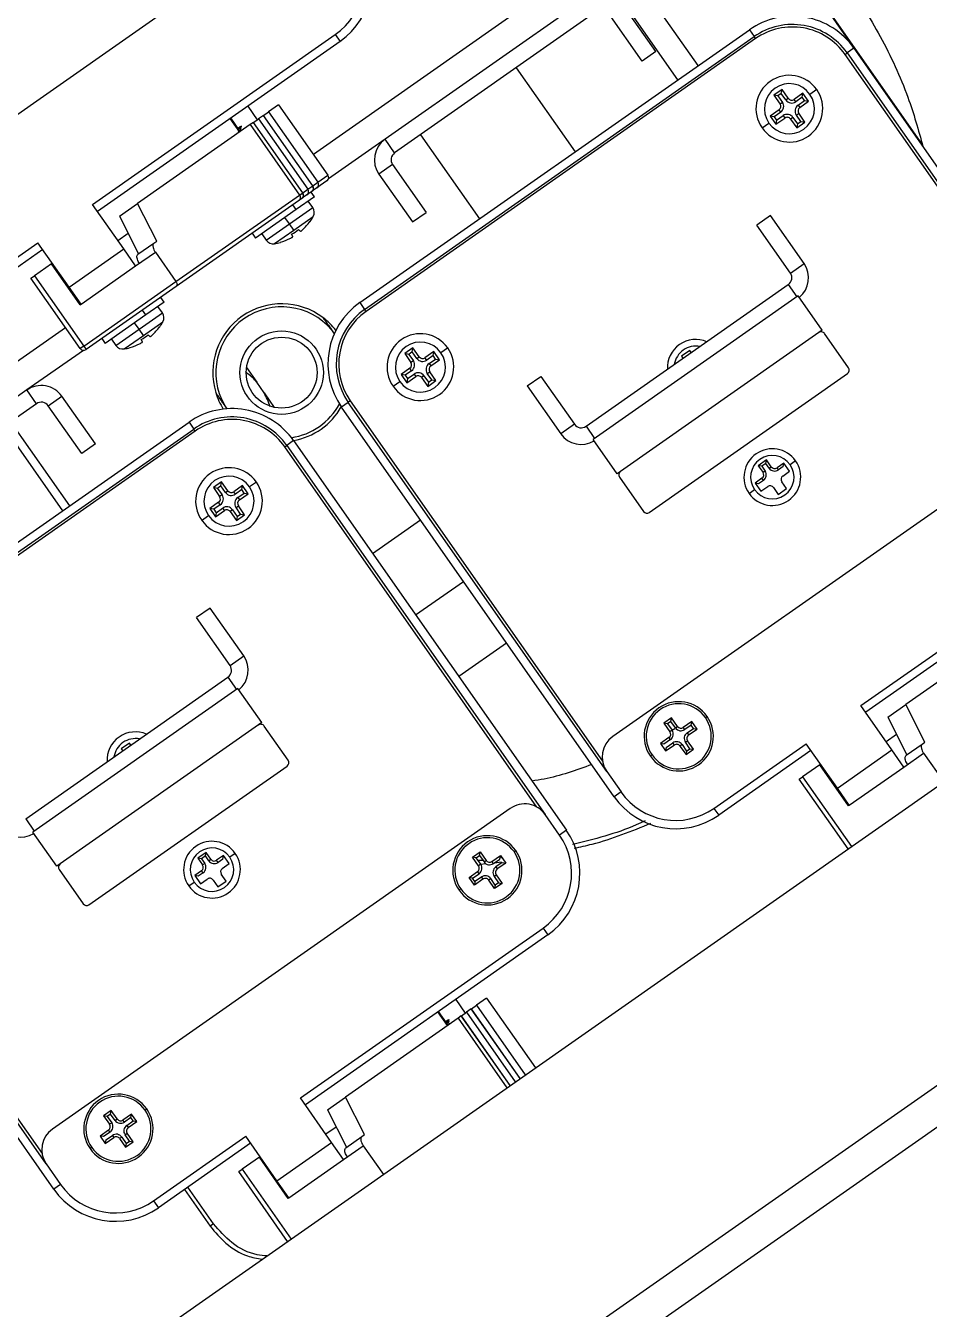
# Model space of a CAD drawing. Header units: millimetres. Extents: x 152904052 to 153933663, y 538271515 to 539240469.
# Drawn here: x 153453192.5 to 153453300.8, y 538569957.8 to 538570111.6 of the extents above; entities that cross this region are included whole.
import ezdxf

# ---------------------------------------------------------------- set-up
doc = ezdxf.new("R2010")
doc.units = ezdxf.units.MM
doc.layers.add('POWR', color=5, linetype='Continuous')

msp = doc.modelspace()

# ---------------------------------------------------------------- linework, layer by layer
at = {"layer": 'POWR', "color": 7}
for p, q in [((153453279.32, 538570132.83), (153453226.95, 538570096.16)), ((153453299.93, 538570097.38), (153453278.47, 538570128.03)), ((153453278.39, 538570127.97), (153453291.75, 538570108.88)), ((153453225.64, 538570124.85), (153453170.75, 538570086.42)), ((153453273.07, 538570106.79), (153453264.87, 538570118.51)), ((153453262.41, 538570116.78), (153453270.62, 538570105.07)), ((153453259.79, 538570114.95), (153453235.55, 538570097.97)), ((153453267.99, 538570108.48), (153453263.97, 538570114.21)), ((153453260.94, 538570113.31), (153453236.69, 538570096.33)), ((153453266.35, 538570107.33), (153453262.33, 538570113.07)), ((153453232.53, 538570078.4), (153453279.22, 538570111.09)), ((153453279.22, 538570111.09), (153453279.79, 538570110.27)), ((153453200.49, 538570090.15), (153453229.57, 538570110.51)), ((153453230.15, 538570109.69), (153453201.07, 538570089.33)), ((153453229.57, 538570110.51), (153453230.15, 538570109.69)), ((153453233.1, 538570077.58), (153453279.79, 538570110.27)), ((153453279.96, 538570110.03), (153453233.27, 538570077.33)), ((153453279.96, 538570110.03), (153453279.79, 538570110.27)), ((153453267.99, 538570108.48), (153453266.35, 538570107.33)), ((153453290.69, 538570108.14), (153453290.93, 538570108.31)), ((153453320.91, 538570064.97), (153453290.69, 538570108.14)), ((153453291.75, 538570108.88), (153453290.93, 538570108.31)), ((153453290.93, 538570108.31), (153453321.91, 538570064.08)), ((153453291.75, 538570108.88), (153453324.45, 538570062.19)), ((153453251.27, 538570106.54), (153453258.33, 538570096.47)), ((153453283.13, 538570103.94), (153453282.14, 538570103.25)), ((153453283.04, 538570103.45), (153453282.63, 538570103.17)), ((153453283.04, 538570103.45), (153453283.13, 538570103.94)), ((153453283.58, 538570102.68), (153453283.04, 538570103.45)), ((153453283.87, 538570102.88), (153453283.13, 538570103.94)), ((153453285.63, 538570103.5), (153453284.57, 538570102.75)), ((153453285.55, 538570103.01), (153453285.63, 538570103.5)), ((153453286.32, 538570102.52), (153453285.63, 538570103.5)), ((153453287.29, 538570103.93), (153453286.47, 538570103.35)), ((153453219.09, 538570101.95), (153453220.23, 538570100.31)), ((153453222.79, 538570102.1), (153453221.59, 538570101.26)), ((153453222.79, 538570102.1), (153453228.7, 538570093.66)), ((153453282.14, 538570103.25), (153453282.89, 538570102.19)), ((153453282.63, 538570103.17), (153453282.14, 538570103.25)), ((153453282.63, 538570103.17), (153453283.18, 538570102.39)), ((153453283.18, 538570102.39), (153453282.89, 538570102.19)), ((153453283.58, 538570102.68), (153453283.87, 538570102.88)), ((153453284.77, 538570102.47), (153453284.57, 538570102.75)), ((153453285.55, 538570103.01), (153453284.77, 538570102.47)), ((153453285.05, 538570102.06), (153453285.83, 538570102.6)), ((153453285.05, 538570102.06), (153453285.26, 538570101.77)), ((153453285.26, 538570101.77), (153453286.32, 538570102.52)), ((153453285.83, 538570102.6), (153453285.55, 538570103.01)), ((153453285.83, 538570102.6), (153453286.32, 538570102.52)), ((153453218.12, 538570098.83), (153453216.97, 538570100.47)), ((153453218.19, 538570098.88), (153453217.04, 538570100.52)), ((153453219.77, 538570099.99), (153453220.39, 538570100.42)), ((153453220.96, 538570100.82), (153453220.39, 538570100.42)), ((153453220.39, 538570100.42), (153453226.3, 538570091.99)), ((153453220.96, 538570100.82), (153453220.97, 538570100.83)), ((153453226.87, 538570092.39), (153453220.96, 538570100.82)), ((153453220.97, 538570100.83), (153453221.59, 538570101.26)), ((153453226.87, 538570092.39), (153453220.97, 538570100.83)), ((153453221.59, 538570101.26), (153453227.5, 538570092.83)), ((153453282.77, 538570101.49), (153453281.7, 538570100.75)), ((153453281.7, 538570100.75), (153453282.39, 538570099.76)), ((153453282.19, 538570100.66), (153453281.7, 538570100.75)), ((153453282.97, 538570101.2), (153453282.19, 538570100.66)), ((153453282.19, 538570100.66), (153453282.48, 538570100.25)), ((153453282.39, 538570099.76), (153453283.45, 538570100.51)), ((153453282.48, 538570100.25), (153453283.25, 538570100.8)), ((153453282.97, 538570101.2), (153453282.77, 538570101.49)), ((153453283.25, 538570100.8), (153453283.45, 538570100.51)), ((153453284.44, 538570100.59), (153453284.15, 538570100.39)), ((153453284.15, 538570100.39), (153453284.9, 538570099.32)), ((153453284.44, 538570100.59), (153453284.98, 538570099.81)), ((153453284.85, 538570100.87), (153453285.13, 538570101.08)), ((153453285.39, 538570100.1), (153453284.85, 538570100.87)), ((153453285.88, 538570100.01), (153453285.13, 538570101.08)), ((153453219.38, 538570099.72), (153453205.88, 538570090.26)), ((153453218.14, 538570099.46), (153453217.92, 538570099.26)), ((153453217.98, 538570099.34), (153453218.14, 538570099.46)), ((153453218.43, 538570099.05), (153453218.24, 538570099.05)), ((153453219.76, 538570099.98), (153453219.38, 538570099.72)), ((153453219.38, 538570099.72), (153453225.29, 538570091.28)), ((153453219.76, 538570099.98), (153453219.77, 538570099.99)), ((153453225.67, 538570091.55), (153453219.76, 538570099.98)), ((153453225.67, 538570091.55), (153453219.77, 538570099.99)), ((153453280.73, 538570099.34), (153453281.55, 538570099.91)), ((153453282.48, 538570100.25), (153453282.39, 538570099.76)), ((153453284.9, 538570099.32), (153453285.88, 538570100.01)), ((153453284.98, 538570099.81), (153453284.9, 538570099.32)), ((153453284.98, 538570099.81), (153453285.39, 538570100.1)), ((153453285.39, 538570100.1), (153453285.88, 538570100.01)), ((153453235.55, 538570097.97), (153453228.75, 538570093.21)), ((153453236.69, 538570096.33), (153453235.55, 538570097.97)), ((153453239.81, 538570098.51), (153453246.86, 538570088.44)), ((153453236.45, 538570094.94), (153453234.81, 538570093.79)), ((153453236.45, 538570094.94), (153453240.46, 538570089.21)), ((153453226.87, 538570092.39), (153453227.5, 538570092.83)), ((153453228.57, 538570092.97), (153453227.38, 538570092.13)), ((153453227.5, 538570092.83), (153453228.7, 538570093.66)), ((153453234.81, 538570093.79), (153453238.82, 538570088.06)), ((153453210.48, 538570080.91), (153453225.29, 538570091.28)), ((153453225.29, 538570091.28), (153453225.67, 538570091.55)), ((153453225.67, 538570091.55), (153453226.3, 538570091.99)), ((153453225.67, 538570091.55), (153453225.67, 538570091.55)), ((153453226.18, 538570091.29), (153453225.77, 538570091.01)), ((153453226.75, 538570091.69), (153453226.18, 538570091.29)), ((153453226.3, 538570091.99), (153453226.87, 538570092.39)), ((153453227.08, 538570091.06), (153453226.67, 538570091.64)), ((153453226.94, 538570091.83), (153453226.75, 538570091.69)), ((153453226.87, 538570092.39), (153453226.87, 538570092.39)), ((153453226.97, 538570091.85), (153453226.93, 538570091.91)), ((153453226.97, 538570091.85), (153453226.94, 538570091.83)), ((153453227.38, 538570092.13), (153453226.97, 538570091.85)), ((153453204.22, 538570084.83), (153453200.49, 538570090.15)), ((153453203.71, 538570088.74), (153453205.88, 538570090.26)), ((153453208.17, 538570085.76), (153453205.88, 538570090.26)), ((153453225.17, 538570090.59), (153453210.52, 538570080.33)), ((153453224.1, 538570087.82), (153453226.88, 538570089.77)), ((153453224.88, 538570089.53), (153453224.48, 538570090.1)), ((153453227.08, 538570091.06), (153453224.88, 538570089.53)), ((153453225.55, 538570090.85), (153453225.17, 538570090.59)), ((153453225.74, 538570090.99), (153453225.55, 538570090.85)), ((153453225.77, 538570091.01), (153453225.73, 538570091.07)), ((153453225.77, 538570091.01), (153453225.74, 538570090.99)), ((153453226.88, 538570089.77), (153453226.34, 538570090.55)), ((153453203.71, 538570088.74), (153453206, 538570084.24)), ((153453224.88, 538570089.53), (153453220.03, 538570086.13)), ((153453224.1, 538570087.82), (153453223.55, 538570088.6)), ((153453224.61, 538570087.08), (153453226.94, 538570088.71)), ((153453226.54, 538570088.11), (153453226.55, 538570088.1)), ((153453238.82, 538570088.06), (153453240.46, 538570089.21)), ((153453281.75, 538570088.82), (153453280.11, 538570087.67)), ((153453285.77, 538570083.08), (153453281.75, 538570088.82)), ((153453204.77, 538570086.67), (153453203.53, 538570085.81)), ((153453219.63, 538570086.7), (153453220.03, 538570086.13)), ((153453220.77, 538570086.65), (153453221.31, 538570085.87)), ((153453221.31, 538570085.87), (153453224.1, 538570087.82)), ((153453222.29, 538570085.46), (153453224.61, 538570087.08)), ((153453224.61, 538570087.08), (153453224.1, 538570087.82)), ((153453224.5, 538570086.3), (153453224.34, 538570086.58)), ((153453225.18, 538570087.17), (153453225.39, 538570086.93)), ((153453284.13, 538570081.94), (153453280.11, 538570087.67)), ((153453182.88, 538570077.82), (153453193.94, 538570085.56)), ((153453197.67, 538570080.24), (153453193.94, 538570085.56)), ((153453205.92, 538570084.19), (153453207.83, 538570085.53)), ((153453207.83, 538570085.53), (153453208.17, 538570085.76)), ((153453223, 538570085.61), (153453222.99, 538570085.63)), ((153453194.51, 538570084.74), (153453183.45, 538570077)), ((153453197.67, 538570080.24), (153453204.22, 538570084.83)), ((153453205.65, 538570082.78), (153453204.22, 538570084.83)), ((153453205.65, 538570082.78), (153453208.01, 538570084.43)), ((153453208.01, 538570084.43), (153453210.48, 538570080.91)), ((153453195.56, 538570083.04), (153453193.51, 538570081.6)), ((153453195.56, 538570083.04), (153453195.66, 538570083.11)), ((153453199, 538570078.12), (153453195.56, 538570083.04)), ((153453199.1, 538570078.19), (153453205.65, 538570082.78)), ((153453284.13, 538570081.94), (153453285.77, 538570083.08)), ((153453193.1, 538570081.32), (153453193.51, 538570081.6)), ((153453199.01, 538570072.88), (153453193.1, 538570081.32)), ((153453193.51, 538570081.6), (153453199.42, 538570073.17)), ((153453199.42, 538570073.17), (153453210.48, 538570080.91)), ((153453210.52, 538570080.33), (153453199.71, 538570072.76)), ((153453259.64, 538570063.57), (153453283.88, 538570080.55)), ((153453283.88, 538570080.55), (153453284.92, 538570079.07)), ((153453199.1, 538570078.19), (153453197.67, 538570080.24)), ((153453209.05, 538570078.45), (153453208.65, 538570079.02)), ((153453285.08, 538570079.19), (153453260.5, 538570061.98)), ((153453287.95, 538570075.09), (153453285.08, 538570079.19)), ((153453198.77, 538570078.45), (153453198.83, 538570078.58)), ((153453198.83, 538570078.37), (153453198.93, 538570078.44)), ((153453199, 538570078.12), (153453199.1, 538570078.19)), ((153453206.86, 538570076.91), (153453206.46, 538570077.48)), ((153453209.05, 538570078.45), (153453206.86, 538570076.91)), ((153453208.86, 538570077.15), (153453208.32, 538570077.93)), ((153453232.53, 538570078.4), (153453233.1, 538570077.58)), ((153453233.27, 538570077.33), (153453233.1, 538570077.58)), ((153453206.86, 538570076.91), (153453202.01, 538570073.51)), ((153453206.08, 538570075.2), (153453205.53, 538570075.98)), ((153453206.08, 538570075.2), (153453208.86, 538570077.15)), ((153453206.59, 538570074.47), (153453208.92, 538570076.09)), ((153453197.26, 538570075.38), (153453159.78, 538570049.13)), ((153453203.29, 538570073.25), (153453206.08, 538570075.2)), ((153453204.27, 538570072.84), (153453206.59, 538570074.47)), ((153453206.59, 538570074.47), (153453206.08, 538570075.2)), ((153453207.16, 538570074.55), (153453207.37, 538570074.31)), ((153453208.51, 538570075.5), (153453208.53, 538570075.48)), ((153453229.13, 538570075.13), (153453229.45, 538570074.66)), ((153453287.95, 538570075.09), (153453263.37, 538570057.88)), ((153453291.1, 538570070.58), (153453288.23, 538570074.68)), ((153453199.41, 538570072.67), (153453192.62, 538570067.92)), ((153453199.42, 538570073.17), (153453199.01, 538570072.88)), ((153453199.42, 538570073.17), (153453199.71, 538570072.76)), ((153453201.61, 538570074.09), (153453202.01, 538570073.51)), ((153453202.75, 538570074.03), (153453203.29, 538570073.25)), ((153453204.98, 538570072.99), (153453204.97, 538570073.01)), ((153453206.48, 538570073.68), (153453206.32, 538570073.96)), ((153453238.89, 538570072.97), (153453237.91, 538570072.28)), ((153453238.81, 538570072.48), (153453238.89, 538570072.97)), ((153453239.64, 538570071.9), (153453238.89, 538570072.97)), ((153453243.05, 538570072.95), (153453242.23, 538570072.38)), ((153453272.08, 538570072.65), (153453271.1, 538570071.96)), ((153453272.25, 538570072.4), (153453272.08, 538570072.65)), ((153453237.91, 538570072.28), (153453238.65, 538570071.22)), ((153453238.4, 538570072.19), (153453237.91, 538570072.28)), ((153453238.81, 538570072.48), (153453238.4, 538570072.19)), ((153453238.4, 538570072.19), (153453238.94, 538570071.42)), ((153453238.94, 538570071.42), (153453238.65, 538570071.22)), ((153453239.35, 538570071.7), (153453238.81, 538570072.48)), ((153453239.35, 538570071.7), (153453239.64, 538570071.9)), ((153453241.4, 538570072.53), (153453240.33, 538570071.78)), ((153453240.54, 538570071.49), (153453240.33, 538570071.78)), ((153453241.31, 538570072.04), (153453240.54, 538570071.49)), ((153453240.82, 538570071.09), (153453241.6, 538570071.63)), ((153453240.82, 538570071.09), (153453241.02, 538570070.8)), ((153453241.02, 538570070.8), (153453242.09, 538570071.54)), ((153453241.31, 538570072.04), (153453241.4, 538570072.53)), ((153453241.6, 538570071.63), (153453241.31, 538570072.04)), ((153453242.09, 538570071.54), (153453241.4, 538570072.53)), ((153453241.6, 538570071.63), (153453242.09, 538570071.54)), ((153453271.1, 538570071.96), (153453271.27, 538570071.71)), ((153453218.94, 538570070.6), (153453220.17, 538570068.85)), ((153453238.53, 538570070.52), (153453237.47, 538570069.77)), ((153453237.47, 538570069.77), (153453238.16, 538570068.79)), ((153453237.96, 538570069.69), (153453237.47, 538570069.77)), ((153453238.73, 538570070.23), (153453237.96, 538570069.69)), ((153453237.96, 538570069.69), (153453238.24, 538570069.28)), ((153453238.24, 538570069.28), (153453239.02, 538570069.82)), ((153453238.73, 538570070.23), (153453238.53, 538570070.52)), ((153453239.02, 538570069.82), (153453239.22, 538570069.54)), ((153453240.2, 538570069.62), (153453239.92, 538570069.41)), ((153453240.2, 538570069.62), (153453240.75, 538570068.84)), ((153453240.61, 538570069.9), (153453240.9, 538570070.1)), ((153453241.16, 538570069.12), (153453240.61, 538570069.9)), ((153453241.64, 538570069.04), (153453240.9, 538570070.1)), ((153453252.59, 538570068.4), (153453254.23, 538570069.55)), ((153453254.23, 538570069.55), (153453258.24, 538570063.81)), ((153453267.22, 538570053.25), (153453290.98, 538570069.89)), ((153453221.05, 538570067.59), (153453220.17, 538570068.85)), ((153453236.5, 538570068.36), (153453237.32, 538570068.94)), ((153453238.16, 538570068.79), (153453239.22, 538570069.54)), ((153453238.24, 538570069.28), (153453238.16, 538570068.79)), ((153453239.92, 538570069.41), (153453240.66, 538570068.35)), ((153453240.66, 538570068.35), (153453241.64, 538570069.04)), ((153453240.75, 538570068.84), (153453240.66, 538570068.35)), ((153453240.75, 538570068.84), (153453241.16, 538570069.12)), ((153453241.16, 538570069.12), (153453241.64, 538570069.04)), ((153453252.59, 538570068.4), (153453256.6, 538570062.67)), ((153453192.62, 538570067.92), (153453168.38, 538570050.94)), ((153453193.77, 538570066.28), (153453192.62, 538570067.92)), ((153453195.16, 538570066.03), (153453196.8, 538570067.18)), ((153453200.82, 538570061.45), (153453196.8, 538570067.18)), ((153453221.05, 538570067.59), (153453222.27, 538570065.84)), ((153453231.38, 538570066.61), (153453231.13, 538570066.44)), ((153453231.38, 538570066.61), (153453261.6, 538570023.45)), ((153453193.77, 538570066.28), (153453169.52, 538570049.3)), ((153453199.18, 538570060.3), (153453195.16, 538570066.03)), ((153453216.61, 538570065.67), (153453216.29, 538570066.13)), ((153453231.13, 538570066.44), (153453230.32, 538570065.87)), ((153453263.01, 538570019.17), (153453230.32, 538570065.87)), ((153453262.11, 538570022.2), (153453231.13, 538570066.44)), ((153453165.36, 538570031.37), (153453212.05, 538570064.06)), ((153453189.84, 538570063.52), (153453196.89, 538570053.45)), ((153453190.66, 538570064.1), (153453197.71, 538570054.02)), ((153453212.05, 538570064.06), (153453212.62, 538570063.24)), ((153453258.24, 538570063.81), (153453256.6, 538570062.67)), ((153453259.64, 538570063.57), (153453260.67, 538570062.09)), ((153453317.73, 538570064.81), (153453262.84, 538570026.38)), ((153453165.93, 538570030.55), (153453212.62, 538570063.24)), ((153453212.79, 538570063), (153453166.1, 538570030.3)), ((153453212.79, 538570063), (153453212.62, 538570063.24)), ((153453224.58, 538570061.85), (153453223.76, 538570061.28)), ((153453224.58, 538570061.85), (153453257.28, 538570015.16)), ((153453263.37, 538570057.88), (153453260.5, 538570061.98)), ((153453200.82, 538570061.45), (153453199.18, 538570060.3)), ((153453223.52, 538570061.1), (153453223.76, 538570061.28)), ((153453253.74, 538570017.94), (153453223.52, 538570061.1)), ((153453223.76, 538570061.28), (153453254.74, 538570017.04)), ((153453047.65, 538569842.5), (153453357.08, 538570059.17)), ((153453281.26, 538570059.54), (153453280.27, 538570058.85)), ((153453280.27, 538570058.85), (153453280.85, 538570058.03)), ((153453280.7, 538570058.78), (153453280.27, 538570058.85)), ((153453281.18, 538570059.11), (153453280.7, 538570058.78)), ((153453280.7, 538570058.78), (153453281.1, 538570058.21)), ((153453281.18, 538570059.11), (153453281.26, 538570059.54)), ((153453281.58, 538570058.54), (153453281.18, 538570059.11)), ((153453281.83, 538570058.72), (153453281.26, 538570059.54)), ((153453283.35, 538570059.17), (153453282.53, 538570058.6)), ((153453283.27, 538570058.74), (153453283.35, 538570059.17)), ((153453284.03, 538570058.19), (153453283.35, 538570059.17)), ((153453284.75, 538570059.43), (153453284.1, 538570058.97)), ((153453263.66, 538570057.47), (153453266.53, 538570053.38)), ((153453280.72, 538570057.34), (153453279.9, 538570056.76)), ((153453280.9, 538570057.08), (153453280.72, 538570057.34)), ((153453281.1, 538570058.21), (153453280.85, 538570058.03)), ((153453281.58, 538570058.54), (153453281.83, 538570058.72)), ((153453282.7, 538570058.35), (153453282.53, 538570058.6)), ((153453283.27, 538570058.74), (153453282.7, 538570058.35)), ((153453283.21, 538570057.61), (153453284.03, 538570058.19)), ((153453215.96, 538570056.91), (153453214.97, 538570056.22)), ((153453214.97, 538570056.22), (153453215.72, 538570055.16)), ((153453215.46, 538570056.13), (153453214.97, 538570056.22)), ((153453215.87, 538570056.42), (153453215.46, 538570056.13)), ((153453215.46, 538570056.13), (153453216.01, 538570055.36)), ((153453215.87, 538570056.42), (153453215.96, 538570056.91)), ((153453216.41, 538570055.64), (153453215.87, 538570056.42)), ((153453216.7, 538570055.84), (153453215.96, 538570056.91)), ((153453216.41, 538570055.64), (153453216.7, 538570055.84)), ((153453218.46, 538570056.47), (153453217.4, 538570055.72)), ((153453217.6, 538570055.43), (153453217.4, 538570055.72)), ((153453218.38, 538570055.98), (153453217.6, 538570055.43)), ((153453218.38, 538570055.98), (153453218.46, 538570056.47)), ((153453218.66, 538570055.57), (153453218.38, 538570055.98)), ((153453219.15, 538570055.48), (153453218.46, 538570056.47)), ((153453220.12, 538570056.89), (153453219.3, 538570056.32)), ((153453279.18, 538570055.53), (153453279.84, 538570055.98)), ((153453279.9, 538570056.76), (153453280.59, 538570055.78)), ((153453280.33, 538570056.69), (153453279.9, 538570056.76)), ((153453280.9, 538570057.08), (153453280.33, 538570056.69)), ((153453280.59, 538570055.78), (153453281.41, 538570056.35)), ((153453282.11, 538570056.23), (153453282.68, 538570055.41)), ((153453282.68, 538570055.41), (153453283.67, 538570056.1)), ((153453283.67, 538570056.1), (153453283.09, 538570056.92)), ((153453215.6, 538570054.46), (153453214.53, 538570053.71)), ((153453215.8, 538570054.17), (153453215.02, 538570053.63)), ((153453215.8, 538570054.17), (153453215.6, 538570054.46)), ((153453216.01, 538570055.36), (153453215.72, 538570055.16)), ((153453217.88, 538570055.03), (153453218.66, 538570055.57)), ((153453217.88, 538570055.03), (153453218.09, 538570054.74)), ((153453218.09, 538570054.74), (153453219.15, 538570055.48)), ((153453218.66, 538570055.57), (153453219.15, 538570055.48)), ((153453213.56, 538570052.3), (153453214.38, 538570052.88)), ((153453214.53, 538570053.71), (153453215.22, 538570052.73)), ((153453215.02, 538570053.63), (153453214.53, 538570053.71)), ((153453215.02, 538570053.63), (153453215.31, 538570053.22)), ((153453215.22, 538570052.73), (153453216.28, 538570053.48)), ((153453215.31, 538570053.22), (153453215.22, 538570052.73)), ((153453215.31, 538570053.22), (153453216.08, 538570053.76)), ((153453216.08, 538570053.76), (153453216.28, 538570053.48)), ((153453217.27, 538570053.56), (153453216.98, 538570053.35)), ((153453216.98, 538570053.35), (153453217.73, 538570052.29)), ((153453217.27, 538570053.56), (153453217.81, 538570052.78)), ((153453217.68, 538570053.84), (153453217.96, 538570054.04)), ((153453218.22, 538570053.06), (153453217.68, 538570053.84)), ((153453217.73, 538570052.29), (153453218.71, 538570052.98)), ((153453217.81, 538570052.78), (153453217.73, 538570052.29)), ((153453217.81, 538570052.78), (153453218.22, 538570053.06)), ((153453218.71, 538570052.98), (153453217.96, 538570054.04)), ((153453218.22, 538570053.06), (153453218.71, 538570052.98)), ((153451610.15, 538568795.17), (153453405.73, 538570052.45)), ((153453234.05, 538570048.33), (153453239.78, 538570052.35)), ((153453292.58, 538570030.11), (153453321.66, 538570050.48)), ((153453322.24, 538570049.66), (153453293.16, 538570029.3)), ((153453239.21, 538570040.96), (153453244.94, 538570044.98)), ((153453214.58, 538570041.79), (153453212.94, 538570040.64)), ((153453216.96, 538570034.9), (153453212.94, 538570040.64)), ((153453218.6, 538570036.05), (153453214.58, 538570041.79)), ((153453311.47, 538570039.68), (153453297.97, 538570030.23)), ((153453250.1, 538570037.6), (153453244.37, 538570033.59)), ((153453216.96, 538570034.9), (153453218.6, 538570036.05)), ((153452528.12, 538569442.95), (153453373.89, 538570035.16)), ((153453192.47, 538570016.53), (153453216.71, 538570033.51)), ((153453216.71, 538570033.51), (153453217.74, 538570032.04)), ((153453217.91, 538570032.15), (153453193.33, 538570014.94)), ((153453220.78, 538570028.06), (153453217.91, 538570032.15)), ((153453296.31, 538570024.79), (153453292.58, 538570030.11)), ((153453295.8, 538570028.71), (153453297.97, 538570030.23)), ((153453300.26, 538570025.73), (153453297.97, 538570030.23)), ((153453220.78, 538570028.06), (153453196.2, 538570010.85)), ((153453269.88, 538570028.62), (153453268.98, 538570027.99)), ((153453269.81, 538570028.2), (153453269.41, 538570027.92)), ((153453269.81, 538570028.2), (153453269.88, 538570028.62)), ((153453270.35, 538570027.42), (153453269.81, 538570028.2)), ((153453270.6, 538570027.6), (153453269.88, 538570028.62)), ((153453272.32, 538570028.19), (153453271.29, 538570027.48)), ((153453272.24, 538570027.77), (153453272.32, 538570028.19)), ((153453272.95, 538570027.29), (153453272.32, 538570028.19)), ((153453273.94, 538570028.66), (153453274.15, 538570028.81)), ((153453295.8, 538570028.71), (153453298.09, 538570024.21)), ((153453223.93, 538570023.55), (153453221.06, 538570027.65)), ((153453268.98, 538570027.99), (153453269.7, 538570026.97)), ((153453269.41, 538570027.92), (153453268.98, 538570027.99)), ((153453269.41, 538570027.92), (153453269.95, 538570027.15)), ((153453269.95, 538570027.15), (153453269.7, 538570026.97)), ((153453270.28, 538570027.32), (153453269.88, 538570027.07)), ((153453270.35, 538570027.42), (153453270.6, 538570027.6)), ((153453271.47, 538570027.23), (153453271.29, 538570027.48)), ((153453272.24, 538570027.77), (153453271.47, 538570027.23)), ((153453271.75, 538570026.83), (153453272.52, 538570027.37)), ((153453271.75, 538570026.83), (153453271.93, 538570026.58)), ((153453271.93, 538570026.58), (153453272.95, 538570027.29)), ((153453272.52, 538570027.37), (153453272.24, 538570027.77)), ((153453272.52, 538570027.37), (153453272.95, 538570027.29)), ((153453296.86, 538570026.64), (153453295.62, 538570025.77)), ((153453204.91, 538570025.61), (153453203.93, 538570024.92)), ((153453205.08, 538570025.37), (153453204.91, 538570025.61)), ((153453269.57, 538570026.27), (153453268.55, 538570025.56)), ((153453268.55, 538570025.56), (153453269.18, 538570024.66)), ((153453268.98, 538570025.48), (153453268.55, 538570025.56)), ((153453269.75, 538570026.02), (153453268.98, 538570025.48)), ((153453269.18, 538570024.66), (153453270.21, 538570025.37)), ((153453269.26, 538570025.08), (153453269.18, 538570024.66)), ((153453269.26, 538570025.08), (153453270.03, 538570025.62)), ((153453269.75, 538570026.02), (153453269.57, 538570026.27)), ((153453270.03, 538570025.62), (153453270.21, 538570025.37)), ((153453271.15, 538570025.43), (153453270.9, 538570025.25)), ((153453270.9, 538570025.25), (153453271.62, 538570024.23)), ((153453271.15, 538570025.43), (153453271.69, 538570024.65)), ((153453271.55, 538570025.7), (153453271.8, 538570025.88)), ((153453272.09, 538570024.93), (153453271.55, 538570025.7)), ((153453271.69, 538570024.65), (153453272.09, 538570024.93)), ((153453272.52, 538570024.86), (153453271.8, 538570025.88)), ((153453272.09, 538570024.93), (153453272.52, 538570024.86)), ((153453274.97, 538570017.78), (153453286.03, 538570025.53)), ((153453289.76, 538570020.2), (153453286.03, 538570025.53)), ((153453298.01, 538570024.15), (153453299.92, 538570025.49)), ((153453299.92, 538570025.49), (153453300.26, 538570025.73)), ((153453203.93, 538570024.92), (153453204.1, 538570024.68)), ((153453267.56, 538570024.19), (153453267.35, 538570024.04)), ((153453271.62, 538570024.23), (153453272.52, 538570024.86)), ((153453271.69, 538570024.65), (153453271.62, 538570024.23)), ((153453286.6, 538570024.71), (153453275.54, 538570016.96)), ((153453289.76, 538570020.2), (153453296.31, 538570024.79)), ((153453297.74, 538570022.74), (153453296.31, 538570024.79)), ((153453297.74, 538570022.74), (153453300.1, 538570024.39)), ((153453300.1, 538570024.39), (153453302.51, 538570020.95)), ((153453200.05, 538570006.22), (153453223.81, 538570022.85)), ((153453262.11, 538570022.2), (153453263.83, 538570019.75)), ((153453287.65, 538570023), (153453285.6, 538570021.57)), ((153453287.65, 538570023), (153453287.75, 538570023.07)), ((153453291.09, 538570018.08), (153453287.65, 538570023)), ((153453291.19, 538570018.15), (153453297.74, 538570022.74)), ((153453285.19, 538570021.28), (153453285.6, 538570021.57)), ((153453291.04, 538570012.92), (153453285.19, 538570021.28)), ((153453285.6, 538570021.57), (153453291.45, 538570013.21)), ((153453195.84, 538569972.14), (153453163.14, 538570018.83)), ((153453194.94, 538569975.17), (153453163.96, 538570019.41)), ((153453164.21, 538570019.58), (153453194.43, 538569976.41)), ((153453263.83, 538570019.75), (153453263.01, 538570019.17)), ((153453291.19, 538570018.15), (153453289.76, 538570020.2)), ((153453250.56, 538570017.78), (153453195.67, 538569979.35)), ((153453274.97, 538570017.78), (153453275.54, 538570016.96)), ((153453290.86, 538570018.41), (153453290.92, 538570018.54)), ((153453290.92, 538570018.33), (153453291.02, 538570018.4)), ((153453291.09, 538570018.08), (153453291.19, 538570018.15)), ((153453192.47, 538570016.53), (153453193.5, 538570015.06)), ((153453256.46, 538570014.58), (153453254.74, 538570017.04)), ((153453196.2, 538570010.85), (153453193.33, 538570014.94)), ((153453257.28, 538570015.16), (153453256.46, 538570014.58)), ((153453251.01, 538570012.6), (153453251.21, 538570012.75)), ((153453214.09, 538570012.51), (153453213.1, 538570011.82)), ((153453213.1, 538570011.82), (153453213.68, 538570011)), ((153453213.53, 538570011.74), (153453213.1, 538570011.82)), ((153453214.01, 538570012.08), (153453213.53, 538570011.74)), ((153453213.53, 538570011.74), (153453213.93, 538570011.17)), ((153453213.93, 538570011.17), (153453213.68, 538570011)), ((153453214.01, 538570012.08), (153453214.09, 538570012.51)), ((153453214.41, 538570011.51), (153453214.01, 538570012.08)), ((153453214.66, 538570011.69), (153453214.09, 538570012.51)), ((153453214.41, 538570011.51), (153453214.66, 538570011.69)), ((153453216.17, 538570012.14), (153453215.36, 538570011.56)), ((153453215.53, 538570011.31), (153453215.36, 538570011.56)), ((153453216.1, 538570011.71), (153453215.53, 538570011.31)), ((153453216.04, 538570010.58), (153453216.86, 538570011.16)), ((153453216.1, 538570011.71), (153453216.17, 538570012.14)), ((153453216.86, 538570011.16), (153453216.17, 538570012.14)), ((153453217.58, 538570012.39), (153453216.93, 538570011.93)), ((153453246.04, 538570011.93), (153453246.95, 538570012.56)), ((153453246.76, 538570010.91), (153453246.04, 538570011.93)), ((153453246.47, 538570011.86), (153453246.04, 538570011.93)), ((153453246.47, 538570011.86), (153453246.87, 538570012.14)), ((153453247.01, 538570011.09), (153453246.47, 538570011.86)), ((153453247.29, 538570011.54), (153453246.71, 538570011.52)), ((153453247.01, 538570011.09), (153453246.76, 538570010.91)), ((153453246.87, 538570012.14), (153453246.95, 538570012.56)), ((153453246.87, 538570012.14), (153453247.41, 538570011.36)), ((153453246.95, 538570012.56), (153453247.66, 538570011.54)), ((153453247.01, 538570011.09), (153453247.63, 538570011.16)), ((153453247.41, 538570011.36), (153453247.66, 538570011.54)), ((153453248.36, 538570011.42), (153453249.38, 538570012.13)), ((153453248.53, 538570011.17), (153453248.36, 538570011.42)), ((153453248.53, 538570011.17), (153453249.31, 538570011.71)), ((153453248.69, 538570011.27), (153453249.45, 538570011.36)), ((153453249.59, 538570011.31), (153453248.81, 538570010.77)), ((153453250.01, 538570011.23), (153453248.99, 538570010.52)), ((153453249.31, 538570011.71), (153453249.38, 538570012.13)), ((153453249.57, 538570011.87), (153453249.33, 538570011.83)), ((153453249.38, 538570012.13), (153453250.01, 538570011.23)), ((153453249.59, 538570011.31), (153453250.01, 538570011.23)), ((153453196.49, 538570010.44), (153453199.36, 538570006.34)), ((153453213.55, 538570010.3), (153453212.73, 538570009.73)), ((153453212.73, 538570009.73), (153453213.42, 538570008.75)), ((153453213.16, 538570009.65), (153453212.73, 538570009.73)), ((153453213.73, 538570010.05), (153453213.16, 538570009.65)), ((153453213.73, 538570010.05), (153453213.55, 538570010.3)), ((153453216.49, 538570009.07), (153453215.92, 538570009.89)), ((153453245.61, 538570009.5), (153453246.64, 538570010.21)), ((153453246.04, 538570009.42), (153453246.81, 538570009.96)), ((153453247.09, 538570009.56), (153453246.32, 538570009.02)), ((153453246.81, 538570009.96), (153453246.64, 538570010.21)), ((153453247.09, 538570009.56), (153453247.27, 538570009.31)), ((153453248.62, 538570009.64), (153453248.87, 538570009.82)), ((153453248.62, 538570009.64), (153453249.16, 538570008.87)), ((153453248.81, 538570010.77), (153453248.99, 538570010.52)), ((153453248.87, 538570009.82), (153453249.58, 538570008.8)), ((153453212.01, 538570008.49), (153453212.67, 538570008.95)), ((153453213.42, 538570008.75), (153453214.24, 538570009.32)), ((153453214.94, 538570009.2), (153453215.51, 538570008.38)), ((153453215.51, 538570008.38), (153453216.49, 538570009.07)), ((153453244.62, 538570008.13), (153453244.41, 538570007.98)), ((153453246.25, 538570008.59), (153453245.61, 538570009.5)), ((153453246.04, 538570009.42), (153453245.61, 538570009.5)), ((153453246.32, 538570009.02), (153453246.04, 538570009.42)), ((153453247.27, 538570009.31), (153453246.25, 538570008.59)), ((153453246.32, 538570009.02), (153453246.25, 538570008.59)), ((153453248.22, 538570009.37), (153453247.97, 538570009.19)), ((153453248.68, 538570008.17), (153453247.97, 538570009.19)), ((153453248.76, 538570008.59), (153453248.22, 538570009.37)), ((153453249.58, 538570008.8), (153453248.68, 538570008.17)), ((153453248.76, 538570008.59), (153453248.68, 538570008.17)), ((153453249.16, 538570008.87), (153453248.76, 538570008.59)), ((153453249.16, 538570008.87), (153453249.58, 538570008.8)), ((153453225.41, 538569983.08), (153453254.49, 538570003.44)), ((153453254.49, 538570003.44), (153453255.07, 538570002.62)), ((153453255.07, 538570002.62), (153453225.99, 538569982.26)), ((153453244.01, 538569994.88), (153453245.15, 538569993.24)), ((153453245.89, 538569993.76), (153453246.51, 538569994.19)), ((153453247.71, 538569995.03), (153453246.51, 538569994.19)), ((153453246.51, 538569994.19), (153453252.36, 538569985.84)), ((153453247.71, 538569995.03), (153453253.56, 538569986.68)), ((153453244.3, 538569992.65), (153453230.8, 538569983.19)), ((153453243.04, 538569991.76), (153453241.89, 538569993.4)), ((153453243.11, 538569991.81), (153453241.96, 538569993.45)), ((153453244.68, 538569992.91), (153453244.3, 538569992.65)), ((153453244.3, 538569992.65), (153453250.15, 538569984.29)), ((153453244.68, 538569992.91), (153453244.69, 538569992.92)), ((153453250.54, 538569984.56), (153453244.68, 538569992.91)), ((153453244.69, 538569992.92), (153453245.31, 538569993.35)), ((153453250.54, 538569984.56), (153453244.69, 538569992.92)), ((153453245.88, 538569993.75), (153453245.31, 538569993.35)), ((153453245.31, 538569993.35), (153453251.16, 538569985)), ((153453245.88, 538569993.75), (153453245.89, 538569993.76)), ((153453251.74, 538569985.4), (153453245.88, 538569993.75)), ((153453251.74, 538569985.4), (153453245.89, 538569993.76)), ((153453243.06, 538569992.39), (153453242.84, 538569992.19)), ((153453243.06, 538569992.39), (153453243.25, 538569992.47)), ((153453243.35, 538569991.98), (153453243.16, 538569991.98)), ((153453229.14, 538569977.76), (153453225.41, 538569983.08)), ((153453228.63, 538569981.67), (153453230.8, 538569983.19)), ((153453233.09, 538569978.69), (153453230.8, 538569983.19)), ((153453202.71, 538569981.59), (153453201.81, 538569980.96)), ((153453201.81, 538569980.96), (153453202.53, 538569979.94)), ((153453202.24, 538569980.88), (153453201.81, 538569980.96)), ((153453202.64, 538569981.16), (153453202.24, 538569980.88)), ((153453202.24, 538569980.88), (153453202.78, 538569980.11)), ((153453202.64, 538569981.16), (153453202.71, 538569981.59)), ((153453203.18, 538569980.39), (153453202.64, 538569981.16)), ((153453203.43, 538569980.57), (153453202.71, 538569981.59)), ((153453203.18, 538569980.39), (153453203.43, 538569980.57)), ((153453205.15, 538569981.16), (153453204.12, 538569980.44)), ((153453204.3, 538569980.19), (153453204.12, 538569980.44)), ((153453205.07, 538569980.73), (153453204.3, 538569980.19)), ((153453204.58, 538569979.79), (153453205.35, 538569980.34)), ((153453205.07, 538569980.73), (153453205.15, 538569981.16)), ((153453205.35, 538569980.34), (153453205.07, 538569980.73)), ((153453205.78, 538569980.26), (153453205.15, 538569981.16)), ((153453205.35, 538569980.34), (153453205.78, 538569980.26)), ((153453206.77, 538569981.63), (153453206.98, 538569981.77)), ((153453228.63, 538569981.67), (153453230.92, 538569977.17)), ((153453202.4, 538569979.24), (153453201.38, 538569978.52)), ((153453202.58, 538569978.99), (153453201.81, 538569978.45)), ((153453202.58, 538569978.99), (153453202.4, 538569979.24)), ((153453202.78, 538569980.11), (153453202.53, 538569979.94)), ((153453204.38, 538569978.67), (153453204.63, 538569978.85)), ((153453204.58, 538569979.79), (153453204.76, 538569979.54)), ((153453205.35, 538569977.82), (153453204.63, 538569978.85)), ((153453204.76, 538569979.54), (153453205.78, 538569980.26)), ((153453229.69, 538569979.6), (153453228.45, 538569978.74)), ((153453201.38, 538569978.52), (153453202.01, 538569977.62)), ((153453201.81, 538569978.45), (153453201.38, 538569978.52)), ((153453202.01, 538569977.62), (153453203.03, 538569978.34)), ((153453202.09, 538569978.05), (153453202.01, 538569977.62)), ((153453202.09, 538569978.05), (153453202.86, 538569978.59)), ((153453202.86, 538569978.59), (153453203.03, 538569978.34)), ((153453203.98, 538569978.39), (153453203.73, 538569978.22)), ((153453203.73, 538569978.22), (153453204.45, 538569977.19)), ((153453203.98, 538569978.39), (153453204.52, 538569977.62)), ((153453204.92, 538569977.9), (153453204.38, 538569978.67)), ((153453204.45, 538569977.19), (153453205.35, 538569977.82)), ((153453204.52, 538569977.62), (153453204.45, 538569977.19)), ((153453204.52, 538569977.62), (153453204.92, 538569977.9)), ((153453204.92, 538569977.9), (153453205.35, 538569977.82)), ((153453207.8, 538569970.75), (153453218.86, 538569978.49)), ((153453219.43, 538569977.67), (153453208.37, 538569969.93)), ((153453222.59, 538569973.17), (153453218.86, 538569978.49)), ((153453222.59, 538569973.17), (153453229.14, 538569977.76)), ((153453230.57, 538569975.71), (153453229.14, 538569977.76)), ((153453230.57, 538569975.71), (153453232.93, 538569977.36)), ((153453230.84, 538569977.12), (153453232.75, 538569978.46)), ((153453232.75, 538569978.46), (153453233.09, 538569978.69)), ((153453232.93, 538569977.36), (153453235.34, 538569973.92)), ((153453200.38, 538569977.15), (153453200.18, 538569977.01)), ((153453220.48, 538569975.97), (153453218.43, 538569974.53)), ((153453220.48, 538569975.97), (153453220.58, 538569976.04)), ((153453223.92, 538569971.05), (153453220.48, 538569975.97)), ((153453224.02, 538569971.12), (153453230.57, 538569975.71)), ((153453194.94, 538569975.17), (153453196.66, 538569972.71)), ((153453218.02, 538569974.25), (153453218.43, 538569974.53)), ((153453223.87, 538569965.89), (153453218.02, 538569974.25)), ((153453218.43, 538569974.53), (153453224.28, 538569966.18)), ((153453196.66, 538569972.71), (153453195.84, 538569972.14)), ((153453224.02, 538569971.12), (153453222.59, 538569973.17)), ((153453211.5, 538569972.12), (153453214.59, 538569967.7)), ((153453215, 538569967.98), (153453211.91, 538569972.4)), ((153453223.69, 538569971.38), (153453223.75, 538569971.51)), ((153453223.75, 538569971.3), (153453223.85, 538569971.37)), ((153453223.92, 538569971.05), (153453224.02, 538569971.12)), ((153453207.8, 538569970.75), (153453208.37, 538569969.93)), ((153453215, 538569967.98), (153453214.59, 538569967.7))]:
    msp.add_line(p, q, dxfattribs=at)
for radius in [5, 4.25]:
    msp.add_circle((153453223.15, 538570070), radius, dxfattribs=at)
for centre, radius, start, end in [((153453224.98, 538570117.07), 9, 305, 35), ((153453224.98, 538570117.07), 8, 305, 35), ((153453284.38, 538570103.72), 9, 35, 125), ((153453284.38, 538570103.72), 8, 35, 125), ((153453284.38, 538570103.72), 7.7, 35, 125), ((153453284.01, 538570101.63), 4, 35, 215), ((153453284.01, 538570101.63), 4, 215, 35), ((153453284.01, 538570101.63), 3, 35, 215), ((153453284.01, 538570101.63), 3, 215, 35), ((153453282.48, 538570101.9), 0.5, 305, 35), ((153453282.48, 538570101.9), 0.851, 305, 35), ((153453284.28, 538570103.16), 0.851, 215, 305), ((153453284.28, 538570103.16), 0.5, 215, 305), ((153453285.54, 538570101.36), 0.851, 125, 215), ((153453283.74, 538570100.1), 0.851, 35, 125), ((153453283.74, 538570100.1), 0.5, 35, 125), ((153453285.54, 538570101.36), 0.5, 125, 215), ((153453237.27, 538570095.51), 3, 125, 215), ((153453237.27, 538570095.51), 1, 125, 215), ((153453227.09, 538570092.54), 0.499, 305.07, 35.0698), ((153453225.27, 538570091.26), 0.5, 305, 35), ((153453225.26, 538570091.26), 0.499, 305.07, 35.0698), ((153453225.89, 538570091.7), 0.499, 305.07, 35.0698), ((153453226.47, 538570092.1), 0.5, 305, 35), ((153453226.46, 538570092.1), 0.499, 305.07, 35.0698), ((153453226.98, 538570091.92), 0.103, 217.4159, 246.5165), ((153453225.78, 538570091.08), 0.103, 217.4159, 246.5165), ((153453226.06, 538570089.2), 1, 330.8721, 35), ((153453221.23, 538570091.91), 6.52, 312.4848, 324.3917), ((153453221.26, 538570091.87), 6.5, 324.4786, 330.8721), ((153453221.15, 538570092.03), 6.32, 300.3185, 309.6814), ((153453222.13, 538570086.44), 1, 215, 279.1279), ((153453221.26, 538570091.87), 6.5, 279.1279, 285.5214), ((153453221.23, 538570091.91), 6.52, 285.6083, 297.5152), ((153453283.31, 538570081.36), 1, 305, 35), ((153453283.31, 538570081.36), 3, 308.8226, 35), ((153453223.15, 538570070), 8.25, 53.1949, 196.8051), ((153453223.15, 538570070), 7.88, 40.5937, 209.4063), ((153453237.69, 538570071.03), 9, 125, 215), ((153453237.69, 538570071.03), 8, 125, 215), ((153453237.69, 538570071.03), 7.7, 125, 215), ((153453203.24, 538570079.26), 6.5, 324.4786, 330.8721), ((153453208.04, 538570076.58), 1, 330.8721, 35), ((153453223.15, 538570070), 8.25, 37.9694, 53.1949), ((153453203.13, 538570079.41), 6.32, 300.3185, 309.6814), ((153453203.21, 538570079.29), 6.52, 312.4848, 324.3917), ((153453239.78, 538570070.66), 4, 35, 215), ((153453287.82, 538570074.39), 0.5, 35, 125), ((153453199.42, 538570073.17), 0.5, 215, 305), ((153453204.11, 538570073.83), 1, 215, 279.1279), ((153453203.24, 538570079.26), 6.5, 279.1279, 285.5214), ((153453203.21, 538570079.29), 6.52, 285.6083, 297.5152), ((153453239.78, 538570070.66), 4, 215, 35), ((153453239.78, 538570070.66), 3, 35, 215), ((153453272.79, 538570070.58), 3.4, 66.9657, 183.0343), ((153453272.79, 538570070.58), 2.6, 78.8131, 171.1869), ((153453239.78, 538570070.66), 3, 215, 35), ((153453238.24, 538570070.93), 0.5, 305, 35), ((153453238.24, 538570070.93), 0.851, 305, 35), ((153453240.05, 538570072.19), 0.851, 215, 305), ((153453240.05, 538570072.19), 0.5, 215, 305), ((153453241.31, 538570070.39), 0.851, 125, 215), ((153453239.51, 538570069.13), 0.851, 35, 125), ((153453239.51, 538570069.13), 0.5, 35, 125), ((153453241.31, 538570070.39), 0.5, 125, 215), ((153453290.69, 538570070.3), 0.5, 305, 35), ((153453194.34, 538570065.46), 3, 35, 125), ((153453223.15, 538570070), 8.25, 196.8051, 212.0306), ((153453194.34, 538570065.46), 1, 35, 125), ((153453217.21, 538570056.69), 9, 35, 125), ((153453223.15, 538570070), 7.88, 278.5203, 331.4797), ((153453223.15, 538570070), 8.25, 279.8969, 330.1031), ((153453217.21, 538570056.69), 8, 35, 125), ((153453217.21, 538570056.69), 7.7, 35, 125), ((153453259.06, 538570064.39), 1, 215, 305), ((153453259.06, 538570064.39), 3, 215, 301.1774), ((153453281.97, 538570057.48), 3.4, 35, 215), ((153453281.97, 538570057.48), 3.4, 215, 35), ((153453281.97, 538570057.48), 2.6, 35, 215), ((153453281.97, 538570057.48), 2.6, 215, 35), ((153453216.84, 538570054.6), 4, 35, 215), ((153453216.84, 538570054.6), 3, 35, 215), ((153453264.07, 538570057.76), 0.5, 125, 215), ((153453280.44, 538570057.75), 0.5, 305, 35), ((153453280.44, 538570057.75), 0.807, 305, 35), ((153453282.24, 538570059.01), 0.807, 215, 305), ((153453282.24, 538570059.01), 0.5, 215, 305), ((153453283.5, 538570057.21), 0.5, 125, 215), ((153453216.84, 538570054.6), 4, 215, 35), ((153453216.84, 538570054.6), 3, 215, 35), ((153453217.11, 538570056.13), 0.5, 215, 305), ((153453281.7, 538570055.94), 0.5, 35, 125), ((153453215.31, 538570054.87), 0.5, 305, 35), ((153453215.31, 538570054.87), 0.851, 305, 35), ((153453217.11, 538570056.13), 0.851, 215, 305), ((153453218.37, 538570054.33), 0.851, 125, 215), ((153453218.37, 538570054.33), 0.5, 125, 215), ((153453216.57, 538570053.07), 0.851, 35, 125), ((153453216.57, 538570053.07), 0.5, 35, 125), ((153453266.94, 538570053.66), 0.5, 215, 305), ((153453216.14, 538570034.33), 3, 308.8226, 35), ((153453216.14, 538570034.33), 1, 305, 35), ((153453270.75, 538570026.42), 4.15, 35, 215), ((153453270.75, 538570026.42), 3.9, 35, 215), ((153453270.75, 538570026.42), 4.15, 215, 35), ((153453270.75, 538570026.42), 3.9, 215, 35), ((153453205.62, 538570023.55), 3.4, 66.9657, 183.0343), ((153453220.65, 538570027.36), 0.5, 35, 125), ((153453269.29, 538570026.68), 0.5, 305, 35), ((153453269.29, 538570026.68), 0.807, 305, 35), ((153453271.01, 538570027.89), 0.807, 215, 305), ((153453271.01, 538570027.89), 0.5, 215, 305), ((153453272.21, 538570026.17), 0.807, 125, 215), ((153453272.21, 538570026.17), 0.5, 125, 215), ((153453205.62, 538570023.55), 2.6, 78.8131, 171.1869), ((153453264.57, 538570023.93), 3, 125, 215), ((153453270.49, 538570024.96), 0.807, 35, 125), ((153453270.49, 538570024.96), 0.5, 35, 125), ((153453223.52, 538570023.26), 0.5, 305, 35), ((153453270.38, 538570024.34), 9, 215, 305), ((153453270.38, 538570024.34), 8, 215, 305), ((153453252.28, 538570015.32), 3, 35, 125), ((153453191.89, 538570017.35), 3, 215, 301.1774), ((153453247.81, 538570010.36), 4.15, 35, 215), ((153453247.81, 538570010.36), 3.9, 35, 215), ((153453249.9, 538570010), 8, 305, 35), ((153453249.9, 538570010), 9, 305, 35), ((153453214.8, 538570010.44), 3.4, 35, 215), ((153453214.8, 538570010.44), 2.6, 35, 215), ((153453247.81, 538570010.36), 4.15, 215, 35), ((153453196.9, 538570010.73), 0.5, 125, 215), ((153453214.8, 538570010.44), 3.4, 215, 35), ((153453214.8, 538570010.44), 2.6, 215, 35), ((153453213.27, 538570010.71), 0.807, 305, 35), ((153453215.07, 538570011.97), 0.807, 215, 305), ((153453215.07, 538570011.97), 0.5, 215, 305), ((153453247.81, 538570010.36), 3.9, 215, 35), ((153453246.35, 538570010.62), 0.807, 305, 35), ((153453248.07, 538570011.83), 0.807, 215, 305), ((153453248.07, 538570011.83), 0.5, 215, 305), ((153453213.27, 538570010.71), 0.5, 305, 35), ((153453216.33, 538570010.17), 0.5, 125, 215), ((153453246.35, 538570010.62), 0.5, 305, 35), ((153453247.56, 538570008.9), 0.807, 35, 125), ((153453249.28, 538570010.11), 0.807, 125, 215), ((153453249.28, 538570010.11), 0.5, 125, 215), ((153453214.53, 538570008.91), 0.5, 35, 125), ((153453247.56, 538570008.9), 0.5, 35, 125), ((153453199.77, 538570006.63), 0.5, 215, 305), ((153453203.58, 538569979.39), 4.15, 35, 215), ((153453203.58, 538569979.39), 3.9, 35, 215), ((153453203.58, 538569979.39), 4.15, 215, 35), ((153453203.58, 538569979.39), 3.9, 215, 35), ((153453203.84, 538569980.85), 0.807, 215, 305), ((153453203.84, 538569980.85), 0.5, 215, 305), ((153453197.39, 538569976.89), 3, 125, 215), ((153453202.12, 538569979.65), 0.5, 305, 35), ((153453202.12, 538569979.65), 0.807, 305, 35), ((153453205.04, 538569979.13), 0.807, 125, 215), ((153453205.04, 538569979.13), 0.5, 125, 215), ((153453203.32, 538569977.93), 0.807, 35, 125), ((153453203.32, 538569977.93), 0.5, 35, 125), ((153453203.21, 538569977.3), 8, 215, 305), ((153453203.21, 538569977.3), 9, 215, 305)]:
    msp.add_arc(centre, radius, start, end, dxfattribs=at)
for points, knots in [([(153453311.11, 538570081.24), (153453311.14, 538570081.96), (153453311.3, 538570085.71), (153453310.44, 538570092.52), (153453308.46, 538570101.46), (153453305.25, 538570110.06), (153453301.01, 538570118.11), (153453295.86, 538570125.43), (153453289.96, 538570131.87), (153453283.93, 538570137.16), (153453279.64, 538570139.89), (153453277.74, 538570141.1)], [0, 0, 0, 0, 0.030131, 0.157165, 0.285275, 0.413386, 0.54042, 0.665356, 0.787271, 0.905377, 1, 1, 1, 1]), ([(153453278.53, 538570139.97), (153453280.06, 538570138.99), (153453283.96, 538570136.5), (153453289.61, 538570131.5), (153453295.47, 538570125.12), (153453300.58, 538570117.84), (153453304.79, 538570109.86), (153453307.98, 538570101.31), (153453309.93, 538570092.44), (153453310.79, 538570085.91), (153453310.65, 538570082.41), (153453310.63, 538570081.93)], [0, 0, 0, 0, 0.078951, 0.200388, 0.325741, 0.454201, 0.584818, 0.716542, 0.848265, 0.978883, 1, 1, 1, 1]), ([(153453279.55, 538570128.78), (153453279.98, 538570128.46), (153453282.41, 538570126.67), (153453286.24, 538570122.7), (153453291.02, 538570116.88), (153453295.07, 538570110.28), (153453298.2, 538570103.63), (153453299.47, 538570099.07), (153453300.02, 538570097.08)], [0, 0, 0, 0, 0.042262, 0.235417, 0.428573, 0.6301, 0.838865, 1, 1, 1, 1]), ([(153453217.92, 538570098.9), (153453218.01, 538570098.95), (153453218.18, 538570099.04), (153453218.26, 538570099.07), (153453218.24, 538570099.03), (153453218.23, 538570099.02)], [0, 0, 0, 0, 0.402272, 0.802406, 1, 1, 1, 1]), ([(153453218.14, 538570099.46), (153453218.22, 538570099.5), (153453218.38, 538570099.57), (153453218.3, 538570099.47), (153453218.17, 538570099.34), (153453218.01, 538570099.21), (153453218.01, 538570099.21)], [0, 0, 0, 0, 0.332892, 0.658701, 0.99722, 1, 1, 1, 1]), ([(153453218.19, 538570099.12), (153453218.22, 538570099.18), (153453218.27, 538570099.32), (153453218.31, 538570099.46), (153453218.34, 538570099.52)], [0, 0, 0, 0, 0.499894, 1, 1, 1, 1]), ([(153453228.57, 538570092.97), (153453228.63, 538570093.02), (153453228.74, 538570093.12), (153453228.8, 538570093.32), (153453228.78, 538570093.52), (153453228.72, 538570093.62), (153453228.7, 538570093.66)], [0, 0, 0, 0, 0.270336, 0.562527, 0.789797, 1, 1, 1, 1]), ([(153453225.29, 538570091.28), (153453225.31, 538570091.24), (153453225.36, 538570091.15), (153453225.39, 538570091.01), (153453225.37, 538570090.85), (153453225.3, 538570090.69), (153453225.21, 538570090.62), (153453225.17, 538570090.59)], [0, 0, 0, 0, 0.174928, 0.36388, 0.560047, 0.788091, 1, 1, 1, 1]), ([(153453225.39, 538570086.93), (153453225.39, 538570086.93), (153453225.41, 538570086.92), (153453225.47, 538570086.96), (153453225.55, 538570087.02), (153453225.61, 538570087.08), (153453225.64, 538570087.1)], [0, 0, 0, 0, 0.250648, 0.499754, 0.7491, 1, 1, 1, 1]), ([(153453225.64, 538570087.1), (153453225.61, 538570087.08), (153453225.55, 538570087.02), (153453225.47, 538570086.96), (153453225.41, 538570086.92), (153453225.39, 538570086.93), (153453225.39, 538570086.93)], [0, 0, 0, 0, 0.2506482, 0.4997541, 0.7490998, 1, 1, 1, 1]), ([(153453207.83, 538570085.53), (153453207.79, 538570085.47), (153453207.69, 538570085.36), (153453207.72, 538570085.05), (153453207.83, 538570084.72), (153453207.95, 538570084.52), (153453208.01, 538570084.43)], [0, 0, 0, 0, 0.273241, 0.566326, 0.792171, 1, 1, 1, 1]), ([(153453224.25, 538570086.13), (153453224.28, 538570086.15), (153453224.35, 538570086.18), (153453224.44, 538570086.24), (153453224.49, 538570086.28), (153453224.5, 538570086.3), (153453224.5, 538570086.3)], [0, 0, 0, 0, 0.250648, 0.499754, 0.7491, 1, 1, 1, 1]), ([(153453206.1, 538570083.09), (153453206.05, 538570083.17), (153453205.95, 538570083.33), (153453205.84, 538570083.59), (153453205.79, 538570083.85), (153453205.81, 538570084.07), (153453205.88, 538570084.15), (153453205.92, 538570084.19)], [0, 0, 0, 0, 0.174736, 0.363548, 0.559692, 0.78787, 1, 1, 1, 1]), ([(153453210.48, 538570080.91), (153453210.5, 538570080.87), (153453210.56, 538570080.79), (153453210.6, 538570080.65), (153453210.62, 538570080.52), (153453210.59, 538570080.4), (153453210.54, 538570080.35), (153453210.52, 538570080.33)], [0, 0, 0, 0, 0.163518, 0.344285, 0.539301, 0.775308, 1, 1, 1, 1]), ([(153453228.09, 538570076.61), (153453228.27, 538570076.36), (153453228.61, 538570075.87), (153453228.96, 538570075.37), (153453229.13, 538570075.13)], [0, 0, 0, 0, 0.517925, 1, 1, 1, 1]), ([(153453207.37, 538570074.31), (153453207.37, 538570074.31), (153453207.39, 538570074.3), (153453207.45, 538570074.34), (153453207.53, 538570074.4), (153453207.59, 538570074.46), (153453207.62, 538570074.48)], [0, 0, 0, 0, 0.250648, 0.499754, 0.7491, 1, 1, 1, 1]), ([(153453207.62, 538570074.48), (153453207.59, 538570074.46), (153453207.53, 538570074.4), (153453207.45, 538570074.34), (153453207.39, 538570074.3), (153453207.37, 538570074.31), (153453207.37, 538570074.31)], [0, 0, 0, 0, 0.250648, 0.499754, 0.7491, 1, 1, 1, 1]), ([(153453206.22, 538570073.51), (153453206.26, 538570073.53), (153453206.33, 538570073.57), (153453206.42, 538570073.62), (153453206.47, 538570073.66), (153453206.47, 538570073.68), (153453206.48, 538570073.68)], [0, 0, 0, 0, 0.250648, 0.499754, 0.7491, 1, 1, 1, 1]), ([(153453220.17, 538570068.85), (153453220.09, 538570068.94), (153453219.69, 538570069.4), (153453219.21, 538570069.79), (153453218.82, 538570070.12)], [0, 0, 0, 0, 0.179084, 1, 1, 1, 1]), ([(153453216.29, 538570066.13), (153453216.22, 538570066.22), (153453215.87, 538570066.73), (153453215.53, 538570067.22), (153453215.25, 538570067.62)], [0, 0, 0, 0, 0.179084, 1, 1, 1, 1]), ([(153453221.78, 538570065.9), (153453221.67, 538570066.2), (153453221.47, 538570066.78), (153453221.19, 538570067.33), (153453221.05, 538570067.59)], [0, 0, 0, 0, 0.517925, 1, 1, 1, 1]), ([(153453299.92, 538570025.49), (153453299.88, 538570025.44), (153453299.78, 538570025.33), (153453299.81, 538570025.01), (153453299.92, 538570024.68), (153453300.04, 538570024.49), (153453300.1, 538570024.39)], [0, 0, 0, 0, 0.273241, 0.566326, 0.792171, 1, 1, 1, 1]), ([(153453298.19, 538570023.06), (153453298.14, 538570023.13), (153453298.04, 538570023.3), (153453297.93, 538570023.55), (153453297.88, 538570023.81), (153453297.9, 538570024.03), (153453297.97, 538570024.11), (153453298.01, 538570024.15)], [0, 0, 0, 0, 0.174736, 0.363548, 0.559692, 0.78787, 1, 1, 1, 1]), ([(153453260.31, 538570023.03), (153453258.44, 538570022.35), (153453256.09, 538570021.5), (153453253.64, 538570021.13), (153453253.14, 538570021.06)], [0, 0, 0, 0, 0.799053, 1, 1, 1, 1]), ([(153453266.73, 538570016.29), (153453266.37, 538570016.12), (153453263.6, 538570014.83), (153453260.62, 538570014.09), (153453258.03, 538570013.45)], [0, 0, 0, 0, 0.129235, 1, 1, 1, 1]), ([(153453258.22, 538570013.01), (153453258.94, 538570013.17), (153453262.1, 538570013.84), (153453265.1, 538570015.07), (153453267.42, 538570016.02)], [0, 0, 0, 0, 0.227864, 1, 1, 1, 1]), ([(153453242.82, 538569992.22), (153453242.83, 538569992.22), (153453242.85, 538569992.24), (153453242.94, 538569992.3), (153453243.01, 538569992.35), (153453243.06, 538569992.39)], [0, 0, 0, 0, 0.063595, 0.275437, 1, 1, 1, 1]), ([(153453243.23, 538569992.43), (153453243.23, 538569992.42), (153453243.22, 538569992.39), (153453243.08, 538569992.26), (153453242.91, 538569992.12), (153453242.89, 538569992.11)], [0, 0, 0, 0, 0.347668, 0.949092, 1, 1, 1, 1]), ([(153453243.11, 538569992.05), (153453243.14, 538569992.11), (153453243.19, 538569992.25), (153453243.23, 538569992.39), (153453243.26, 538569992.45)], [0, 0, 0, 0, 0.499894, 1, 1, 1, 1]), ([(153453243.15, 538569991.97), (153453243.16, 538569991.98), (153453243.18, 538569991.98), (153453243.17, 538569991.96), (153453243.15, 538569991.95)], [0, 0, 0, 0, 0.234258, 1, 1, 1, 1]), ([(153453232.75, 538569978.46), (153453232.71, 538569978.4), (153453232.61, 538569978.29), (153453232.64, 538569977.98), (153453232.75, 538569977.65), (153453232.87, 538569977.45), (153453232.93, 538569977.36)], [0, 0, 0, 0, 0.273241, 0.566326, 0.792171, 1, 1, 1, 1]), ([(153453231.02, 538569976.02), (153453230.97, 538569976.1), (153453230.87, 538569976.26), (153453230.76, 538569976.52), (153453230.71, 538569976.78), (153453230.73, 538569977), (153453230.8, 538569977.08), (153453230.84, 538569977.12)], [0, 0, 0, 0, 0.174736, 0.363548, 0.559692, 0.78787, 1, 1, 1, 1]), ([(153453214.59, 538569967.7), (153453215.18, 538569966.99), (153453216.42, 538569965.52), (153453218.63, 538569964.15), (153453220.21, 538569963.86), (153453220.81, 538569963.75)], [0, 0, 0, 0, 0.365744, 0.75946, 1, 1, 1, 1]), ([(153453221.38, 538569964.15), (153453220.99, 538569964.18), (153453219.48, 538569964.31), (153453217.1, 538569965.56), (153453215.68, 538569967.2), (153453215, 538569967.98)], [0, 0, 0, 0, 0.153671, 0.593318, 1, 1, 1, 1])]:
    msp.add_open_spline(points, degree=3, knots=knots, dxfattribs=at)

doc.saveas('drawing.dxf')
